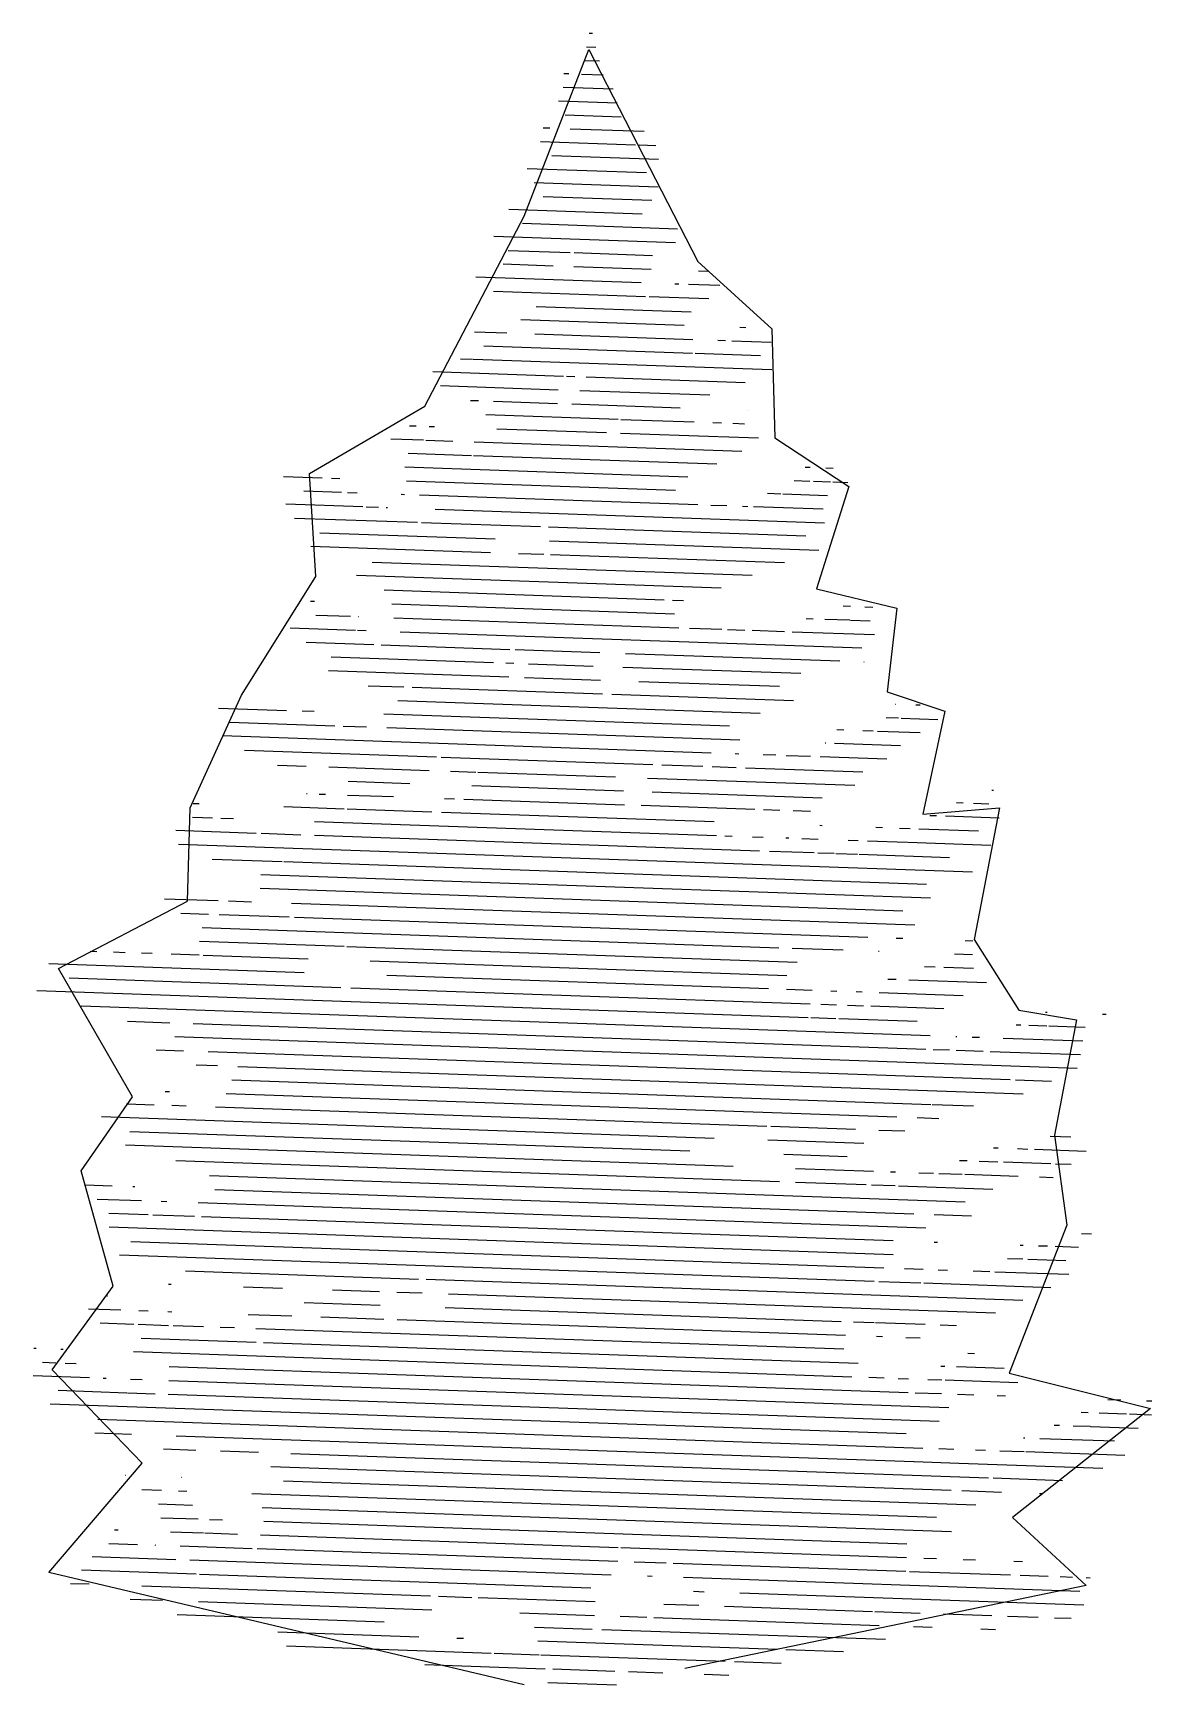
# Model space of a CAD drawing. Extents: x -3.04 to 3.07, y 0.02 to 9.03.
import ezdxf

# ---------------------------------------------------------------- set-up
doc = ezdxf.new("R2010")
doc.units = 0
doc.header["$LTSCALE"] = 1.2
doc.header["$MEASUREMENT"] = 0
doc.layers.get('0').update_dxf_attribs({"linetype": 'CONTINUOUS'})

msp = doc.modelspace()

# ---------------------------------------------------------------- linework, layer by layer
at = {"color": 0}
for p, q in [((-0.0048, 9.0262), (0.0132, 9.0256)), ((-0.0182, 8.9517), (0.033, 8.9499)), ((-0.0317, 8.8771), (0.0527, 8.8741)), ((-0.1425, 8.8059), (-0.1156, 8.805)), ((-0.0451, 8.8025), (0.0725, 8.7984)), ((-0.171, 8.6568), (0.1494, 8.6456)), ((-0.1452, 8.731), (0.1267, 8.7215)), ((-0.1343, 8.5805), (0.1698, 8.5699)), ((-0.2557, 8.5097), (-0.2191, 8.5084)), ((-0.1077, 8.5045), (0.2967, 8.4904)), ((-0.27, 8.4351), (0.2491, 8.417)), ((0.2681, 8.4164), (0.3594, 8.4132)), ((-0.2074, 8.3579), (0.3745, 8.3376)), ((-0.343, 8.2876), (0.3093, 8.2648)), ((-0.3045, 8.2112), (0.3726, 8.1876)), ((-0.2557, 8.1345), (0.3379, 8.1137)), ((-0.4433, 8.066), (0.2859, 8.0405)), ((-0.3679, 7.9883), (0.4787, 7.9587)), ((-0.5247, 7.9187), (0.4679, 7.8841)), ((-0.4461, 7.8409), (-0.107, 7.8291)), ((-0.4735, 7.7668), (-0.2001, 7.7573)), ((-0.0887, 7.7534), (0.3336, 7.7386)), ((-0.086, 7.8284), (0.3408, 7.8134)), ((-0.6235, 7.697), (0.2803, 7.6655)), ((0.592, 7.7296), (0.643, 7.7278)), ((-0.5267, 7.6186), (0.3039, 7.5896)), ((0.3232, 7.5889), (0.6483, 7.5776)), ((0.4628, 7.6591), (0.4858, 7.6583)), ((0.5373, 7.6565), (0.7096, 7.6505)), ((-0.2926, 7.5354), (0.5525, 7.5059)), ((-0.6307, 7.3971), (-0.4533, 7.3909)), ((-0.3763, 7.4633), (0.5149, 7.4321)), ((0.8184, 7.4215), (0.8513, 7.4204)), ((-0.5795, 7.3203), (0.5594, 7.2805)), ((-0.3007, 7.3856), (0.5621, 7.3554)), ((0.6978, 7.3507), (0.7393, 7.3493)), ((0.7748, 7.348), (0.9884, 7.3406)), ((-0.7067, 7.2497), (-0.6406, 7.2473)), ((-0.6375, 7.2472), (0.993, 7.1903)), ((0.5737, 7.28), (0.9309, 7.2675)), ((-0.8569, 7.1799), (-0.145, 7.155)), ((-0.127, 7.1544), (-0.0816, 7.1528)), ((-0.0212, 7.1507), (0.8475, 7.1203)), ((-0.8147, 7.1033), (-0.1735, 7.0809)), ((-0.0549, 7.0768), (0.6544, 7.052)), ((-0.6522, 7.0226), (-0.6088, 7.0211)), ((-0.5678, 6.9446), (0.1548, 6.9194)), ((-0.5269, 7.0182), (-0.177, 7.006)), ((-0.098, 7.0033), (0.4932, 6.9826)), ((0.8578, 6.9699), (0.8582, 6.9699)), ((-0.9838, 6.8841), (-0.9481, 6.8829)), ((-0.8782, 6.8804), (-0.8491, 6.8794)), ((-0.5076, 6.8675), (0.091, 6.8466)), ((0.1692, 6.9189), (0.569, 6.9049)), ((0.6699, 6.9014), (0.7174, 6.8997)), ((0.7802, 6.8976), (0.8427, 6.8954)), ((-1.0862, 6.8126), (-0.9087, 6.8064)), ((-0.8963, 6.806), (-0.7481, 6.8008)), ((-0.6319, 6.7968), (0.8297, 6.7457)), ((0.1666, 6.8439), (0.6993, 6.8253)), ((0.7027, 6.8252), (0.9207, 6.8176)), ((-0.9917, 6.7343), (-0.6471, 6.7223)), ((-0.6345, 6.7218), (0.6931, 6.6755)), ((-1.6714, 6.6079), (-1.462, 6.6006)), ((-1.4107, 6.5988), (-1.3641, 6.5972)), ((-1.0093, 6.6599), (0.5338, 6.606)), ((-1.0006, 6.5845), (0.4664, 6.5333)), ((1.1138, 6.5857), (1.1997, 6.5827)), ((1.1744, 6.6587), (1.2023, 6.6577)), ((1.2209, 6.582), (1.3132, 6.5788)), ((1.2877, 6.6547), (1.3283, 6.6533)), ((1.325, 6.5783), (1.4082, 6.5754)), ((-1.5616, 6.5291), (-1.3557, 6.5219)), ((-1.3235, 6.5207), (-1.2704, 6.5189)), ((-1.0298, 6.5105), (-1.0126, 6.5099)), ((-0.9293, 6.507), (0.5894, 6.4539)), ((0.9696, 6.5157), (1.0424, 6.5132)), ((1.0532, 6.5128), (1.2958, 6.5043)), ((-1.6601, 6.4575), (-1.2402, 6.4428)), ((-1.222, 6.4422), (-1.154, 6.4398)), ((-1.1113, 6.4383), (-1.104, 6.438)), ((-0.8441, 6.429), (1.2793, 6.3548)), ((0.6604, 6.4515), (0.7464, 6.4485)), ((0.8321, 6.4455), (0.8626, 6.4444)), ((0.8921, 6.4434), (1.273, 6.4301)), ((-1.6123, 6.3807), (-0.9411, 6.3573)), ((-0.9192, 6.3565), (-0.2695, 6.3338)), ((-0.2255, 6.3323), (1.1776, 6.2833)), ((-1.5227, 6.2275), (-0.5434, 6.1933)), ((-1.4749, 6.3009), (-0.5163, 6.2674)), ((-0.2205, 6.2571), (1.2499, 6.2057)), ((-1.189, 6.1408), (0.8853, 6.0684)), ((-0.3903, 6.188), (-0.2518, 6.1831)), ((-0.2155, 6.1819), (1.0617, 6.1373)), ((-1.2743, 6.0687), (0.7162, 5.9992)), ((-1.1227, 5.9884), (0.4049, 5.9351)), ((-1.5244, 5.9274), (-1.5025, 5.9266)), ((-1.0806, 5.9119), (0.4617, 5.858)), ((0.451, 5.9335), (0.5104, 5.9314)), ((1.3812, 5.901), (1.4213, 5.8996)), ((1.4996, 5.8968), (1.5441, 5.8953)), ((-1.6367, 5.7812), (-1.28, 5.7688)), ((-1.496, 5.8514), (-1.3061, 5.8447)), ((-1.2682, 5.7684), (-1.2216, 5.7667)), ((-1.2656, 5.8433), (-1.2634, 5.8432)), ((-1.0693, 5.8365), (0.4856, 5.7822)), ((0.5431, 5.7801), (0.7197, 5.774)), ((0.7503, 5.7729), (0.8453, 5.7696)), ((0.8857, 5.7682), (1.0615, 5.762)), ((1.1807, 5.8329), (1.2188, 5.8316)), ((1.2817, 5.8294), (1.4187, 5.8246)), ((1.4221, 5.8245), (1.5286, 5.8208)), ((-1.5486, 5.7031), (-1.1798, 5.6902)), ((-1.1388, 5.6888), (-0.4377, 5.6643)), ((-1.035, 5.7602), (1.4836, 5.6723)), ((1.1032, 5.7606), (1.5539, 5.7448)), ((-1.4129, 5.6233), (-0.5269, 5.5924)), ((-0.4586, 5.59), (-0.4153, 5.5885)), ((-0.4083, 5.6633), (0.0544, 5.6471)), ((0.1937, 5.6423), (1.3644, 5.6014)), ((1.494, 5.5968), (1.4973, 5.5967)), ((-1.4265, 5.5487), (-0.4421, 5.5144)), ((-0.3573, 5.5114), (0.0581, 5.4969)), ((-0.336, 5.5857), (0.0168, 5.5734)), ((0.1791, 5.5677), (1.1509, 5.5338)), ((-1.2108, 5.4662), (-1.0159, 5.4594)), ((-0.9705, 5.4578), (0.068, 5.4215)), ((0.1192, 5.4197), (1.111, 5.3851)), ((0.2669, 5.4896), (1.0345, 5.4628)), ((-2.0262, 5.3445), (-1.6563, 5.3316)), ((-1.5706, 5.3286), (-1.5057, 5.3264)), ((-1.048, 5.3854), (0.9299, 5.3164)), ((1.6663, 5.3657), (1.6673, 5.3657)), ((1.7782, 5.3618), (1.8028, 5.3609)), ((-1.9664, 5.2674), (-1.3914, 5.2473)), ((-1.3463, 5.2458), (-1.2186, 5.2413)), ((-1.1256, 5.3131), (0.7615, 5.2472)), ((-1.1075, 5.2374), (0.8179, 5.1702)), ((1.3472, 5.2267), (1.3857, 5.2254)), ((1.6175, 5.2924), (1.6842, 5.29)), ((1.6981, 5.2895), (1.8993, 5.2825)), ((-2.0046, 5.1937), (0.6624, 5.1006)), ((1.2846, 5.1539), (1.2879, 5.1538)), ((1.335, 5.1521), (1.6953, 5.1395)), ((1.4887, 5.2218), (1.5458, 5.2198)), ((1.5686, 5.219), (1.8022, 5.2109)), ((-1.8853, 5.1145), (-0.8381, 5.0779)), ((-0.8124, 5.077), (0.3431, 5.0367)), ((0.7923, 5.096), (0.8131, 5.0953)), ((0.9455, 5.0907), (1.0153, 5.0882)), ((1.0708, 5.0863), (1.2045, 5.0816)), ((1.2563, 5.0798), (1.6207, 5.0671)), ((-1.7047, 5.0331), (-1.5492, 5.0277)), ((-1.4248, 5.0234), (-0.8771, 5.0042)), ((-0.7602, 5.0002), (-0.623, 4.9954)), ((-0.6117, 4.995), (0.1388, 4.9688)), ((0.3143, 4.9626), (1.4462, 4.9231)), ((0.3919, 5.035), (0.617, 5.0271)), ((0.6669, 5.0254), (0.798, 5.0208)), ((0.8489, 5.019), (1.49, 4.9966)), ((-1.546, 4.8775), (-1.5439, 4.8774)), ((-1.4769, 4.8751), (-1.4438, 4.8739)), ((-1.3222, 4.8697), (-1.0727, 4.861)), ((-1.3196, 4.9446), (-0.982, 4.9329)), ((-0.6443, 4.9211), (0.1828, 4.8922)), ((0.3398, 4.8867), (1.2673, 4.8543)), ((2.1935, 4.897), (2.2029, 4.8967)), ((-2.1659, 4.8241), (-2.1317, 4.8229)), ((-1.6701, 4.8068), (-1.3405, 4.7953)), ((-1.3249, 4.7947), (-0.8634, 4.7786)), ((-0.8099, 4.7768), (0.6782, 4.7248)), ((-0.7944, 4.8513), (-0.7394, 4.8493)), ((-0.6882, 4.8476), (0.1896, 4.8169)), ((0.2791, 4.8138), (0.8998, 4.7921)), ((0.9475, 4.7904), (1.037, 4.7873)), ((1.1096, 4.7848), (1.2034, 4.7815)), ((2.0008, 4.8287), (2.0361, 4.8275)), ((2.0931, 4.8255), (2.1774, 4.8225)), ((-2.1686, 4.7492), (-2.0594, 4.7453)), ((-2.0139, 4.7438), (-1.9444, 4.7413)), ((-1.5039, 4.7259), (0.6904, 4.6493)), ((1.2551, 4.7046), (1.2671, 4.7042)), ((1.5599, 4.694), (1.5964, 4.6927)), ((1.6903, 4.6894), (1.7471, 4.6875)), ((1.795, 4.6858), (2.121, 4.6744)), ((1.8556, 4.7587), (1.8912, 4.7575)), ((1.9402, 4.7558), (2.2335, 4.7455)), ((-2.2598, 4.6773), (-1.8207, 4.662)), ((-2.2452, 4.6017), (2.0882, 4.4504)), ((-1.794, 4.661), (-1.5782, 4.6535)), ((-1.5032, 4.6509), (0.9246, 4.5661)), ((0.7359, 4.6477), (0.7771, 4.6463)), ((0.8875, 4.6424), (0.9447, 4.6404)), ((1.0688, 4.6361), (1.0853, 4.6355)), ((1.1556, 4.6331), (1.2453, 4.6299)), ((1.409, 4.6242), (1.4635, 4.6223)), ((1.5149, 4.6205), (1.732, 4.6129)), ((1.7344, 4.6129), (2.1888, 4.597)), ((-2.0607, 4.5203), (-1.6803, 4.507)), ((-1.6705, 4.5066), (1.8369, 4.3841)), ((0.9803, 4.5641), (1.2236, 4.5557)), ((1.2436, 4.555), (1.3331, 4.5518)), ((1.3424, 4.5515), (1.4609, 4.5474)), ((1.4699, 4.5471), (1.9628, 4.5298)), ((-1.7959, 4.436), (1.8585, 4.3083)), ((-1.8005, 4.3611), (1.7085, 4.2385)), ((-2.3223, 4.3042), (-2.0282, 4.294)), ((-1.972, 4.292), (-1.8469, 4.2876)), ((-1.6288, 4.28), (1.7733, 4.1612)), ((-2.2321, 4.2261), (-2.082, 4.2208)), ((-2.1163, 4.147), (1.0315, 4.037)), ((-2.0232, 4.2188), (-1.6413, 4.2054)), ((-1.6127, 4.2044), (1.5163, 4.0952)), ((-2.131, 4.0724), (-1.3408, 4.0448)), ((1.672, 4.0897), (1.7073, 4.0885)), ((2.048, 4.0766), (2.0902, 4.0751)), ((-2.7265, 4.0182), (-2.6904, 4.0169)), ((-2.6002, 4.0138), (-2.5357, 4.0115)), ((-2.4474, 4.0084), (-2.3888, 4.0064)), ((-2.2852, 4.0028), (-2.1318, 3.9974)), ((-2.1108, 3.9967), (-1.538, 3.9767)), ((-1.3262, 4.0443), (1.1313, 3.9585)), ((-1.199, 3.9648), (1.0747, 3.8854)), ((1.1044, 4.0345), (1.3813, 4.0248)), ((1.5754, 4.018), (1.5779, 4.018)), ((1.9894, 4.0036), (2.0876, 4.0002)), ((-2.9521, 3.951), (-1.5599, 3.9024)), ((-1.1077, 3.8866), (0.9753, 3.8139)), ((1.8267, 3.9342), (1.885, 3.9322)), ((1.9309, 3.9306), (2.0937, 3.9249)), ((-3.0177, 3.8032), (1.191, 3.6562)), ((-2.8424, 3.8721), (-1.3589, 3.8203)), ((-1.3056, 3.8185), (1.2021, 3.7309)), ((1.0721, 3.8105), (1.2132, 3.8056)), ((1.3154, 3.802), (1.348, 3.8008)), ((1.4522, 3.7972), (1.486, 3.796)), ((1.579, 3.7928), (2.0361, 3.7768)), ((1.6255, 3.8662), (1.6721, 3.8646)), ((1.7396, 3.8622), (2.1645, 3.8474)), ((-2.7773, 3.7198), (1.8576, 3.5579)), ((1.2607, 3.7289), (1.3454, 3.7259)), ((1.4051, 3.7238), (1.493, 3.7207)), ((1.5325, 3.7194), (1.9312, 3.7054)), ((-2.5231, 3.6358), (-2.292, 3.6278)), ((-2.1651, 3.6233), (1.833, 3.4837)), ((1.206, 3.6557), (1.3428, 3.6509)), ((1.358, 3.6504), (1.7859, 3.6355)), ((2.326, 3.6166), (2.3511, 3.6157)), ((2.3951, 3.6142), (2.4931, 3.6108)), ((2.4855, 3.6861), (2.4957, 3.6857)), ((2.5051, 3.6104), (2.7021, 3.6035)), ((2.7976, 3.6752), (2.8182, 3.6745)), ((-2.2659, 3.5518), (2.6585, 3.3799)), ((1.9976, 3.553), (2.002, 3.5529)), ((2.0867, 3.5499), (2.1255, 3.5486)), ((2.2549, 3.544), (2.6905, 3.5288)), ((-2.3667, 3.4803), (-2.2177, 3.4751)), ((-2.083, 3.4704), (2.2927, 3.3176)), ((1.8735, 3.4823), (1.963, 3.4792)), ((1.9981, 3.478), (2.1464, 3.4728)), ((2.1839, 3.4715), (2.6768, 3.4543)), ((-2.1496, 3.3977), (-2.0318, 3.3936)), ((-1.9218, 3.3897), (2.365, 3.24)), ((-2.3181, 3.2535), (-2.2951, 3.2527)), ((-1.9537, 3.3158), (1.8597, 3.1826)), ((2.3225, 3.3165), (2.5187, 3.3097)), ((-2.5298, 3.1858), (-2.3787, 3.1805)), ((-2.2822, 3.1772), (-2.2036, 3.1744)), ((-2.0429, 3.1688), (0.9659, 3.0637)), ((-1.9855, 3.2418), (1.6755, 3.114)), ((1.8677, 3.1823), (2.0925, 3.1745)), ((-2.6654, 3.1155), (0.678, 2.9987)), ((1.7861, 3.1101), (1.9036, 3.106)), ((-2.5113, 3.0351), (0.5452, 2.9283)), ((0.9712, 2.9885), (1.4949, 2.9702)), ((0.9866, 3.063), (1.4497, 3.0468)), ((1.577, 3.0424), (1.7191, 3.0374)), ((2.5126, 3.0097), (2.624, 3.0058)), ((-2.5344, 2.9608), (0.782, 2.845)), ((1.0589, 2.9104), (1.4044, 2.8983)), ((2.2019, 2.9455), (2.2282, 2.9446)), ((2.3339, 2.9409), (2.3906, 2.9389)), ((2.4255, 2.9377), (2.7077, 2.9279)), ((-2.2595, 2.8762), (1.0346, 2.7612)), ((-2.0754, 2.7947), (2.0485, 2.6507)), ((1.122, 2.8331), (1.5481, 2.8183)), ((1.6397, 2.8151), (1.6685, 2.8141)), ((1.795, 2.8096), (1.8744, 2.8069)), ((1.9034, 2.8059), (2.031, 2.8014)), ((2.0163, 2.877), (2.0586, 2.8755)), ((2.0468, 2.8009), (2.3371, 2.7907)), ((2.1244, 2.8732), (2.2256, 2.8697)), ((2.2564, 2.8686), (2.5151, 2.8595)), ((2.5411, 2.8586), (2.6266, 2.8557)), ((-2.7543, 2.7434), (-2.607, 2.7382)), ((-2.4949, 2.7343), (-2.483, 2.7339)), ((-2.0475, 2.7187), (1.7686, 2.5854)), ((1.122, 2.7581), (1.5069, 2.7447)), ((1.5364, 2.7436), (1.6659, 2.7391)), ((1.6846, 2.7385), (2.1982, 2.7205)), ((2.4543, 2.7866), (2.5275, 2.7841)), ((-2.6896, 2.6661), (-2.4469, 2.6576)), ((-2.3393, 2.6538), (-2.3082, 2.6527)), ((-2.1384, 2.6468), (1.8329, 2.5081)), ((-2.6249, 2.5888), (-2.4108, 2.5813)), ((-2.3859, 2.5804), (-2.1583, 2.5725)), ((-2.1191, 2.5711), (1.6545, 2.4393)), ((1.8786, 2.5816), (2.0823, 2.5745)), ((-2.6242, 2.5137), (1.6558, 2.3642)), ((-2.5061, 2.4345), (1.6037, 2.291)), ((2.6822, 2.4785), (2.7377, 2.4765)), ((-2.5681, 2.3616), (1.5516, 2.2178)), ((1.8787, 2.4315), (1.8973, 2.4308)), ((2.3477, 2.4151), (2.3645, 2.4145)), ((2.4487, 2.4116), (2.4965, 2.4099)), ((2.5389, 2.4084), (2.667, 2.404)), ((-2.2068, 2.274), (-0.9361, 2.2296)), ((1.7174, 2.287), (1.8188, 2.2835)), ((1.9001, 2.2807), (1.9521, 2.2788)), ((2.092, 2.274), (2.182, 2.2708)), ((2.2096, 2.2698), (2.6132, 2.2558)), ((2.2787, 2.3425), (2.3619, 2.3396)), ((2.3903, 2.3386), (2.5964, 2.3314)), ((-2.2998, 2.2022), (-2.2856, 2.2017)), ((-1.8899, 2.1879), (-1.6771, 2.1804)), ((-1.4051, 2.1709), (-1.1487, 2.162)), ((-0.8932, 2.2281), (2.3634, 2.1144)), ((1.5759, 2.2169), (1.8052, 2.2089)), ((1.8225, 2.2083), (2.5158, 2.1841)), ((-2.6373, 2.1389), (-2.6328, 2.1388)), ((-1.5597, 2.1013), (-1.1448, 2.0868)), ((-1.0534, 2.1587), (-0.9152, 2.1538)), ((-0.7908, 2.0744), (1.3711, 1.9989)), ((-0.7716, 2.1488), (2.2132, 2.0446)), ((-2.7359, 2.0673), (-2.5605, 2.0612)), ((-2.6724, 1.9901), (-2.4882, 1.9836)), ((-2.4653, 1.9828), (-2.3, 1.9771)), ((-2.4627, 2.0578), (-2.4109, 2.056)), ((-2.3032, 2.0522), (-2.2809, 2.0514)), ((-1.8653, 2.0369), (-1.6259, 2.0286)), ((-1.468, 2.023), (-1.124, 2.011)), ((-1.0519, 2.0085), (1.3956, 1.923)), ((1.4381, 1.9966), (1.552, 1.9926)), ((1.5594, 1.9924), (1.8303, 1.9829)), ((-2.4488, 1.9072), (-1.821, 1.8853)), ((-2.2749, 1.9762), (-2.108, 1.9703)), ((-2.0186, 1.9672), (-1.9396, 1.9645)), ((-1.8235, 1.9604), (1.3849, 1.8484)), ((1.5634, 1.9172), (1.5959, 1.916)), ((1.7247, 1.9116), (1.802, 1.9089)), ((1.9121, 1.9801), (2.0001, 1.977)), ((-3.0344, 1.8526), (-3.0217, 1.8522)), ((-2.8871, 1.8475), (-2.8753, 1.8471)), ((-2.4905, 1.8336), (1.4288, 1.6967)), ((-1.7817, 1.8839), (1.4643, 1.7706)), ((2.0625, 1.8247), (2.0984, 1.8235)), ((-2.9873, 1.7759), (-2.914, 1.7734)), ((-2.8647, 1.7716), (-2.803, 1.7695)), ((-2.2959, 1.7518), (1.736, 1.611)), ((1.9147, 1.7548), (1.9361, 1.7541)), ((2.0002, 1.7518), (2.2602, 1.7428)), ((-3.0393, 1.7027), (-2.7307, 1.6919)), ((-2.9027, 1.6229), (-2.5279, 1.6098)), ((-2.6562, 1.6893), (-2.6393, 1.6887)), ((-2.5077, 1.6841), (-2.4441, 1.6819)), ((-2.2985, 1.6768), (1.9596, 1.5281)), ((1.5226, 1.6935), (1.6066, 1.6905)), ((1.6831, 1.6879), (1.7386, 1.6859)), ((1.8448, 1.6822), (1.9206, 1.6796)), ((1.9379, 1.679), (2.336, 1.6651)), ((-2.9464, 1.5494), (1.7252, 1.3862)), ((-2.5232, 1.6096), (-2.3718, 1.6043)), ((-2.3011, 1.6019), (1.9055, 1.455)), ((1.7749, 1.6096), (1.9183, 1.6046)), ((2.0069, 1.6015), (2.0959, 1.5984)), ((2.2223, 1.594), (2.2678, 1.5924)), ((2.826, 1.5729), (2.8982, 1.5704)), ((3.0377, 1.5655), (3.0674, 1.5645)), ((-2.686, 1.4652), (1.8161, 1.308)), ((2.6805, 1.5029), (2.7196, 1.5016)), ((2.779, 1.4995), (2.9285, 1.4943)), ((2.9446, 1.4937), (3.0648, 1.4895)), ((-2.7011, 1.3907), (-2.5027, 1.3838)), ((-2.2583, 1.3752), (1.7685, 1.2346)), ((2.3659, 1.3638), (2.3731, 1.3636)), ((2.4556, 1.3607), (2.863, 1.3465)), ((2.5331, 1.433), (2.5629, 1.432)), ((2.6369, 1.4294), (2.7298, 1.4262)), ((2.7319, 1.4261), (2.9915, 1.417)), ((-2.3263, 1.3026), (-2.151, 1.2964)), ((-2.0164, 1.2917), (-1.8089, 1.2845)), ((-1.6317, 1.2783), (2.1753, 1.1454)), ((1.9041, 1.3049), (1.9858, 1.3021)), ((2.1044, 1.2979), (2.1589, 1.296)), ((2.237, 1.2933), (2.3705, 1.2886)), ((2.3781, 1.2884), (2.919, 1.2695)), ((-1.7422, 1.2071), (1.9718, 1.0774)), ((1.7691, 1.2346), (2.0131, 1.2261)), ((2.014, 1.226), (2.7994, 1.1986)), ((-2.5372, 1.1598), (-2.5348, 1.1597)), ((-2.4462, 1.0816), (-2.3385, 1.0778)), ((-2.2304, 1.1491), (-2.2293, 1.1491)), ((-1.6717, 1.1296), (2.1062, 0.9977)), ((2.2004, 1.1445), (2.5791, 1.1313)), ((-2.3551, 1.0034), (-2.1688, 0.9969)), ((-2.2459, 1.0746), (-2.199, 1.073)), ((-1.8455, 1.0606), (1.8914, 0.9301)), ((2.0306, 1.0754), (2.2456, 1.0679)), ((2.4538, 1.0606), (2.4685, 1.0601)), ((-2.3416, 0.9279), (-2.1385, 0.9208)), ((-2.0761, 0.9186), (-2.0055, 0.9161)), ((-1.7882, 0.9836), (1.9741, 0.8522)), ((-1.7804, 0.9083), (1.7298, 0.7857)), ((-2.5951, 0.8617), (-2.5738, 0.8609)), ((-2.2889, 0.851), (-2.1082, 0.8447)), ((-2.1023, 0.8445), (-1.9242, 0.8382)), ((-1.7985, 0.8339), (0.1545, 0.7657)), ((-2.6263, 0.7877), (-2.4686, 0.7822)), ((-2.3752, 0.7789), (-2.3707, 0.7788)), ((-2.2362, 0.7741), (-1.8428, 0.7604)), ((-1.8167, 0.7594), (0.1518, 0.6907)), ((0.1692, 0.7651), (1.7272, 0.7107)), ((-2.7755, 0.6428), (-2.1496, 0.621)), ((-2.7171, 0.7158), (-2.2602, 0.6999)), ((-2.1834, 0.6972), (0.1152, 0.6169)), ((0.2415, 0.6876), (0.4167, 0.6815)), ((0.4552, 0.6801), (1.7246, 0.6358)), ((1.7443, 0.6351), (2.2953, 0.6158)), ((1.8219, 0.7074), (1.8922, 0.705)), ((2.0361, 0.6999), (2.1044, 0.6976)), ((2.314, 0.6902), (2.36, 0.6886)), ((-2.8339, 0.5698), (-2.7335, 0.5663)), ((-2.4463, 0.5563), (-0.8703, 0.5013)), ((-2.1307, 0.6203), (0.0056, 0.5457)), ((0.3138, 0.61), (0.3392, 0.6091)), ((0.5099, 0.6031), (2.6733, 0.5276)), ((2.3474, 0.614), (2.5016, 0.6086)), ((2.566, 0.6064), (2.6336, 0.604)), ((2.7083, 0.6014), (2.7308, 0.6006)), ((-2.5093, 0.4834), (-2.3335, 0.4773)), ((-2.137, 0.4704), (-0.8619, 0.4259)), ((-0.8269, 0.4997), (-0.6439, 0.4934)), ((-0.6103, 0.4922), (0.0286, 0.4699)), ((0.4042, 0.4567), (0.5949, 0.4501)), ((0.5647, 0.5262), (0.6235, 0.5241)), ((0.8178, 0.5174), (2.6963, 0.4518)), ((-2.2534, 0.3995), (-1.1238, 0.36)), ((-0.3831, 0.4092), (0.0247, 0.395)), ((0.1642, 0.3901), (0.3109, 0.385)), ((0.3486, 0.3836), (1.5778, 0.3407)), ((0.7338, 0.4452), (1.5421, 0.417)), ((1.5543, 0.4166), (1.802, 0.4079)), ((1.9296, 0.4035), (2.1929, 0.3943)), ((2.2794, 0.3913), (2.4467, 0.3854)), ((2.5347, 0.3824), (2.6259, 0.3792)), ((-1.7035, 0.3052), (-0.9341, 0.2783)), ((-0.7266, 0.2711), (-0.6898, 0.2698)), ((-0.3024, 0.3313), (0.0125, 0.3203)), ((0.0648, 0.3185), (1.6134, 0.2644)), ((1.7657, 0.3342), (1.8671, 0.3306)), ((2.1326, 0.3213), (2.2132, 0.3185)), ((-1.6562, 0.2285), (-0.5393, 0.1895)), ((-0.5228, 0.1889), (-0.2769, 0.1804)), ((-0.2849, 0.2557), (1.0246, 0.2099)), ((1.0686, 0.2084), (1.3844, 0.1974)), ((-0.9007, 0.1271), (-0.2435, 0.1041)), ((-0.2675, 0.18), (0.7377, 0.1449)), ((-0.2019, 0.1027), (0.1352, 0.0909)), ((0.7885, 0.1431), (1.044, 0.1342)), ((-0.2302, 0.0286), (0.1455, 0.0155)), ((0.2109, 0.0883), (0.3976, 0.0818)), ((0.6229, 0.0739), (0.7587, 0.0691))]:
    msp.add_line(p, q, dxfattribs=at)
msp.add_lwpolyline([(-0.3583, 0.0154), (-2.9526, 0.6293), (-2.4437, 1.2248), (-2.9343, 1.7337), (-2.6011, 2.1902), (-2.7769, 2.8198), (-2.4962, 3.2238), (-2.9002, 3.9242), (-2.1971, 4.2915), (-2.1814, 4.8004), (-1.9007, 5.4142), (-1.4967, 6.0622), (-1.5308, 6.6236), (-0.9013, 6.9908), (-0.3583, 8.0271), (-0.0067, 8.9373), (0.5887, 7.7805), (0.9927, 7.4132), (1.0084, 6.8177), (1.4124, 6.5528), (1.2367, 5.994), (1.6747, 5.8891), (1.6223, 5.4326), (1.9371, 5.3277), (1.8164, 4.7663), (2.2361, 4.8004), (2.0971, 4.0816), (2.341, 3.696), (2.6558, 3.6435), (2.5352, 3.0139), (2.6034, 2.5233), (2.2886, 1.7154), (3.0598, 1.5239), (2.3069, 0.9284), (2.7083, 0.5585), (0.5179, 0.1046)])

doc.saveas('drawing.dxf')
